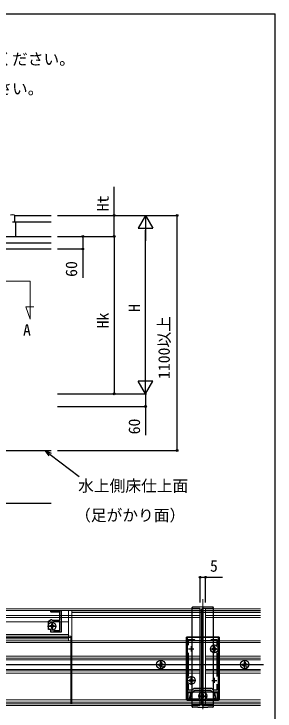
# Model space of a CAD drawing. Units: millimetres, scale not verified. Extents: x -875 to 875, y -1300 to 1294.
# Drawn here: x 626 to 875, y 586 to 1250 of the extents above; entities that cross this region are included whole.
import ezdxf
from ezdxf.enums import TextEntityAlignment as Align

# ---------------------------------------------------------------- set-up
doc = ezdxf.new("R2010")
doc.units = ezdxf.units.MM
doc.header["$LTSCALE"] = 8
for name, color, linetype in [('0-1_USER1', 3, 'Continuous'), ('0-2_YKK_11', 7, 'Continuous'), ('0-5_YKK_13', 4, 'Continuous'), ('0-6_YKK_A1', 4, 'Continuous'), ('0-7_YKK_D', 6, 'Continuous'), ('0-8_YKK_ZWAK', 7, 'Continuous'), ('0-9_YSS_K', 3, 'Continuous')]:
    doc.layers.add(name, color=color, linetype=linetype)
doc.layers.add('0-4_YKK_12', color=2, linetype='Continuous', lineweight=18)
doc.styles.add('ＭＳ ゴシック', font='')
doc.styles.get('ＭＳ ゴシック').set_extended_font_data('MS Gothic')

msp = doc.modelspace()

# ---------------------------------------------------------------- linework, layer by layer
at = {"layer": '0-2_YKK_11'}
for p, q in [((664.727, 666.674), (659.727, 666.674)), ((662.227, 669.174), (662.227, 664.174)), ((792.527, 645.174), (797.527, 645.174)), ((795.027, 647.674), (795.027, 642.674)), ((814.527, 645.174), (819.527, 645.174)), ((817.027, 647.674), (817.027, 642.674)), ((792.227, 641.541), (792.227, 618.808)), ((819.827, 618.808), (819.827, 641.541)), ((795.027, 617.674), (795.027, 612.674)), ((817.027, 617.674), (817.027, 612.674)), ((792.527, 615.174), (797.527, 615.174)), ((814.527, 615.174), (819.527, 615.174)), ((803.527, 600.174), (808.527, 600.174)), ((806.027, 602.674), (806.027, 597.674))]:
    msp.add_line(p, q, dxfattribs=at)
for points in [[(671.027, 681.374), (671.027, 661.174), (661.027, 661.174), (661.027, 663.474), (659.027, 663.474), (659.027, 671.674), (661.527, 673.174), (661.827, 673.174), (662.027, 672.974), (662.527, 672.474), (669.527, 672.474), (669.527, 680.174), (661.527, 680.174), (661.027, 680.474), (661.027, 681.374)], [(791.027, 656.174), (791.027, 596.174), (794.027, 596.174), (794.027, 597.374), (792.227, 597.374), (792.227, 603.674), (796.527, 603.674), (798.527, 605.674), (813.527, 605.674), (815.527, 603.674), (819.827, 603.674), (819.827, 597.374), (818.027, 597.374), (818.027, 596.174), (821.027, 596.174), (821.027, 656.174)]]:
    msp.add_lwpolyline(points, close=True, dxfattribs=at)
for points in [[(663.727, 662.674), (669.527, 662.674), (669.527, 670.974), (663.727, 670.974)], [(819.827, 648.808), (819.827, 653.674), (814.027, 653.674), (813.027, 652.674), (799.027, 652.674), (798.027, 653.674), (792.227, 653.674), (792.227, 648.808)], [(792.227, 611.541), (792.227, 606.174), (796.199, 606.174), (797.699, 607.674), (814.355, 607.674), (815.855, 606.174), (819.827, 606.174), (819.827, 611.541)], [(802.17, 597.174), (794.827, 597.174), (794.827, 597.874), (794.527, 598.174), (794.327, 598.374), (794.327, 598.869), (795.481, 603.174), (794.652, 603.174), (793.527, 598.974), (793.527, 597.574), (793.727, 597.374), (794.027, 597.074), (794.027, 596.174), (818.027, 596.174), (818.027, 597.074), (818.327, 597.374), (818.527, 597.574), (818.527, 598.974), (817.402, 603.174), (816.573, 603.174), (817.727, 598.869), (817.727, 598.374), (817.527, 598.174), (817.227, 597.874), (817.227, 597.174), (809.884, 597.174)]]:
    msp.add_lwpolyline(points, dxfattribs=at)
at = {"layer": '0-4_YKK_12'}
for p, q in [((806.027, 692.674), (806.027, 587.674)), ((-311.473, 683.374), (803.527, 683.374)), ((-311.473, 681.874), (803.527, 681.874)), ((678.027, 681.674), (248.027, 681.674)), ((678.027, 681.674), (678.027, 652.874)), ((681.027, 681.374), (681.027, 592.874)), ((861.027, 681.374), (681.027, 681.374)), ((861.027, 679.874), (681.027, 679.874)), ((803.527, 591.374), (803.527, 683.374)), ((808.527, 591.374), (808.527, 683.374)), ((808.527, 683.374), (861.027, 683.374)), ((808.527, 681.874), (861.027, 681.874)), ((803.527, 676.874), (-311.473, 676.874)), ((803.527, 675.087), (-311.473, 675.087)), ((678.027, 670.974), (248.027, 670.974)), ((861.027, 676.874), (808.527, 676.874)), ((861.027, 675.087), (808.527, 675.087)), ((678.027, 658.874), (248.027, 658.874)), ((-187.973, 657.374), (680.027, 657.374)), ((-187.973, 655.874), (680.027, 655.874)), ((680.027, 652.874), (-187.973, 652.874)), ((680.027, 651.374), (-187.973, 651.374)), ((678.027, 657.374), (248.027, 657.374)), ((678.027, 654.874), (248.027, 654.874)), ((678.027, 652.874), (248.027, 652.874)), ((680.027, 657.374), (680.027, 592.874)), ((681.027, 652.874), (861.027, 652.874)), ((681.027, 651.374), (861.027, 651.374)), ((803.527, 638.174), (-311.473, 638.174)), ((861.027, 638.174), (808.527, 638.174)), ((-311.473, 636.174), (803.527, 636.174)), ((-311.473, 634.674), (803.527, 634.674)), ((808.527, 636.174), (861.027, 636.174)), ((808.527, 634.674), (861.027, 634.674)), ((-311.473, 625.674), (803.527, 625.674)), ((808.527, 625.674), (861.027, 625.674)), ((-311.473, 624.174), (803.527, 624.174)), ((803.527, 622.174), (-311.473, 622.174)), ((808.527, 624.174), (861.027, 624.174)), ((861.027, 622.174), (808.527, 622.174)), ((803.527, 596.474), (-311.473, 596.474)), ((-311.473, 592.674), (803.527, 592.674)), ((-311.473, 591.374), (803.527, 591.374)), ((-187.973, 594.374), (680.027, 594.374)), ((-187.973, 592.874), (680.027, 592.874)), ((861.027, 594.374), (681.027, 594.374)), ((861.027, 592.874), (681.027, 592.874)), ((861.027, 596.474), (808.527, 596.474)), ((808.527, 592.674), (861.027, 592.674)), ((808.527, 591.374), (861.027, 591.374))]:
    msp.add_line(p, q, dxfattribs=at)
msp.add_lwpolyline([(198.491, 995.286), (641.491, 995.286), (641.491, 959.286), (637.232, 970.986), (645.032, 970.986)], dxfattribs=at)
at = {"layer": '0-5_YKK_13'}
for p, q in [((796.027, 683.52), (796.027, 684.686)), ((796.403, 685.086), (806.027, 685.674)), ((806.027, 685.674), (806.027, 684.388)), ((806.027, 685.674), (815.651, 685.086)), ((806.027, 684.388), (806.027, 677.385)), ((816.027, 684.686), (816.027, 683.52)), ((803.527, 683.674), (796.027, 683.674)), ((796.027, 676.694), (796.027, 683.52)), ((796.027, 681.874), (803.527, 681.874)), ((803.527, 682.985), (803.527, 683.674)), ((803.527, 675.985), (803.527, 682.985)), ((805.027, 681.874), (803.527, 681.874)), ((805.027, 675.985), (805.027, 682.985)), ((805.027, 681.874), (816.027, 681.874)), ((816.027, 683.52), (816.027, 676.694)), ((662.227, 670.824), (662.227, 662.524)), ((796.027, 673.979), (796.027, 676.694)), ((796.027, 593.49), (796.027, 673.979)), ((803.527, 674.1), (803.527, 675.985)), ((803.527, 593.1), (803.527, 674.1)), ((805.027, 674.1), (805.027, 675.985)), ((805.027, 593.1), (805.027, 674.1)), ((816.027, 676.694), (816.027, 673.979)), ((816.027, 673.979), (816.027, 593.49)), ((658.077, 666.674), (666.377, 666.674)), ((660.177, 667.024), (660.177, 666.324)), ((661.377, 667.024), (660.177, 667.024)), ((661.377, 666.324), (660.177, 666.324)), ((662.577, 668.724), (661.877, 668.724)), ((661.877, 668.724), (661.877, 667.524)), ((661.877, 665.824), (661.877, 664.624)), ((662.577, 664.624), (661.877, 664.624)), ((662.577, 668.724), (662.577, 667.524)), ((662.577, 665.824), (662.577, 664.624)), ((664.277, 667.024), (663.077, 667.024)), ((664.277, 666.324), (663.077, 666.324)), ((664.277, 667.024), (664.277, 666.324)), ((812.877, 645.174), (821.177, 645.174)), ((814.977, 645.524), (814.977, 644.824)), ((814.977, 645.524), (816.177, 645.524)), ((814.977, 644.824), (816.177, 644.824)), ((816.677, 647.224), (817.377, 647.224)), ((816.677, 647.224), (816.677, 646.024)), ((816.677, 644.324), (816.677, 643.124)), ((817.027, 641.024), (817.027, 649.324)), ((817.377, 647.224), (817.377, 646.024)), ((817.377, 644.324), (817.377, 643.124)), ((817.877, 645.524), (819.077, 645.524)), ((817.877, 644.824), (819.077, 644.824)), ((819.077, 645.524), (819.077, 644.824)), ((816.677, 643.124), (817.377, 643.124)), ((765.508, 631.311), (765.407, 630.794)), ((765.527, 632.419), (765.508, 631.311)), ((766.027, 625.774), (766.027, 634.574)), ((766.527, 632.419), (766.546, 631.311)), ((766.546, 631.311), (766.647, 630.794)), ((845.508, 631.311), (845.407, 630.794)), ((845.527, 632.419), (845.508, 631.311)), ((846.027, 625.774), (846.027, 634.574)), ((846.527, 632.419), (846.546, 631.311)), ((846.546, 631.311), (846.647, 630.794)), ((761.627, 630.174), (770.427, 630.174)), ((763.782, 630.674), (764.89, 630.694)), ((763.782, 629.674), (764.89, 629.655)), ((764.89, 630.694), (765.407, 630.794)), ((764.89, 629.655), (765.407, 629.555)), ((765.508, 629.037), (765.407, 629.555)), ((765.527, 627.929), (765.508, 629.037)), ((766.527, 627.929), (766.546, 629.037)), ((766.546, 629.037), (766.647, 629.555)), ((767.164, 630.694), (766.647, 630.794)), ((767.164, 629.655), (766.647, 629.555)), ((768.272, 630.674), (767.164, 630.694)), ((768.272, 629.674), (767.164, 629.655)), ((841.627, 630.174), (850.427, 630.174)), ((843.782, 630.674), (844.89, 630.694)), ((843.782, 629.674), (844.89, 629.655)), ((844.89, 630.694), (845.407, 630.794)), ((844.89, 629.655), (845.407, 629.555)), ((845.508, 629.037), (845.407, 629.555)), ((845.527, 627.929), (845.508, 629.037)), ((846.527, 627.929), (846.546, 629.037)), ((846.546, 629.037), (846.647, 629.555)), ((847.164, 630.694), (846.647, 630.794)), ((847.164, 629.655), (846.647, 629.555)), ((848.272, 630.674), (847.164, 630.694)), ((848.272, 629.674), (847.164, 629.655)), ((795.027, 611.024), (795.027, 619.324)), ((790.877, 615.174), (799.177, 615.174)), ((792.977, 615.524), (792.977, 614.824)), ((792.977, 615.524), (794.177, 615.524)), ((792.977, 614.824), (794.177, 614.824)), ((794.677, 617.224), (795.377, 617.224)), ((794.677, 617.224), (794.677, 616.024)), ((794.677, 614.324), (794.677, 613.124)), ((794.677, 613.124), (795.377, 613.124)), ((795.377, 617.224), (795.377, 616.024)), ((795.377, 614.324), (795.377, 613.124)), ((795.877, 615.524), (797.077, 615.524)), ((795.877, 614.824), (797.077, 614.824)), ((797.077, 615.524), (797.077, 614.824)), ((806.027, 596.024), (806.027, 604.324)), ((801.877, 600.174), (810.177, 600.174)), ((803.977, 600.524), (803.977, 599.824)), ((803.977, 600.524), (805.177, 600.524)), ((803.977, 599.824), (805.177, 599.824)), ((805.677, 602.224), (806.377, 602.224)), ((805.677, 602.224), (805.677, 601.024)), ((805.677, 599.324), (805.677, 598.124)), ((805.677, 598.124), (806.377, 598.124)), ((806.377, 602.224), (806.377, 601.024)), ((806.377, 599.324), (806.377, 598.124)), ((806.877, 600.524), (808.077, 600.524)), ((806.877, 599.824), (808.077, 599.824)), ((808.077, 600.524), (808.077, 599.824)), ((796.027, 590.062), (796.027, 593.49)), ((796.027, 592.374), (803.527, 592.374)), ((805.027, 593.1), (805.027, 591.074)), ((805.027, 591.074), (816.027, 591.074)), ((806.027, 592.854), (806.027, 589.074)), ((816.027, 593.49), (816.027, 590.062))]:
    msp.add_line(p, q, dxfattribs=at)
for points in [[(816.027, 683.674), (805.027, 683.674), (805.027, 682.985)], [(806.027, 677.385), (806.027, 673.861), (806.027, 592.854)], [(796.027, 591.074), (803.527, 591.074), (803.527, 593.1)], [(803.527, 592.374), (805.027, 592.374), (816.027, 592.374)], [(815.651, 589.663), (806.027, 589.074), (796.403, 589.663)]]:
    msp.add_lwpolyline(points, dxfattribs=at)
for points in [[(821.527, 656.174), (790.527, 656.174), (790.527, 604.174), (821.527, 604.174)], [(821.527, 596.174), (790.527, 596.174), (790.527, 656.174), (821.527, 656.174)]]:
    msp.add_lwpolyline(points, close=True, dxfattribs=at)
for centre, radius in [((662.227, 666.674), 3.75), ((817.027, 645.174), 3.75), ((766.027, 630.174), 4), ((846.027, 630.174), 4), ((768.148, 628.053), 0.3), ((848.148, 628.053), 0.3), ((795.027, 615.174), 3.75), ((806.027, 600.174), 3.75)]:
    msp.add_circle(centre, radius, dxfattribs=at)
for centre, radius, start, end in [((796.427, 684.686), 0.4, 93.5, 180), ((815.627, 684.686), 0.4, 0, 86.5), ((661.377, 667.524), 0.5, 270, 0), ((661.377, 665.824), 0.5, 0, 90), ((663.077, 667.524), 0.5, 180, 270), ((663.077, 665.824), 0.5, 90, 180), ((816.177, 646.024), 0.5, 270, 0), ((816.177, 644.324), 0.5, 0, 90), ((817.877, 646.024), 0.5, 180, 270), ((817.877, 644.324), 0.5, 90, 180), ((766.027, 630.174), 2.3, 77.44414, 102.55586), ((846.027, 630.174), 2.3, 77.44414, 102.55586), ((766.027, 630.174), 2.3, 167.44414, 192.55586), ((766.027, 630.174), 2.3, 257.44414, 282.55586), ((766.027, 630.174), 2.3, 347.44414, 12.55586), ((846.027, 630.174), 2.3, 167.44414, 192.55586), ((846.027, 630.174), 2.3, 257.44414, 282.55586), ((846.027, 630.174), 2.3, 347.44414, 12.55586), ((794.177, 616.024), 0.5, 270, 0), ((794.177, 614.324), 0.5, 0, 90), ((795.877, 616.024), 0.5, 180, 270), ((795.877, 614.324), 0.5, 90, 180), ((805.177, 601.024), 0.5, 270, 0), ((805.177, 599.324), 0.5, 0, 90), ((806.877, 601.024), 0.5, 180, 270), ((806.877, 599.324), 0.5, 90, 180), ((796.427, 590.062), 0.4, 180, 266.5), ((815.627, 590.062), 0.4, 273.5, 0)]:
    msp.add_arc(centre, radius, start, end, dxfattribs=at)
at = {"layer": '0-6_YKK_A1'}
for p, q in [((626.491, 1058.348), (626.491, 1058.344)), ((626.491, 1058.344), (626.491, 1056.408)), ((626.491, 1058.086), (661.491, 1058.086)), ((626.416, 1051.744), (624.491, 1051.626)), ((626.491, 1052.143), (626.491, 1051.824)), ((626.491, 1052.086), (661.491, 1052.086)), ((627.491, 1052.086), (627.491, 1038.086)), ((600.491, 1038.086), (661.491, 1038.086)), ((601.491, 1032.086), (661.491, 1032.086)), ((600.491, 1026.086), (661.491, 1026.086)), ((95.491, 834.086), (661.491, 834.086)), ((95.491, 784.086), (661.491, 784.086))]:
    msp.add_line(p, q, dxfattribs=at)
for points in [[(626.416, 1058.428), (624.491, 1058.546), (622.566, 1058.428)], [(626.491, 1056.408), (626.491, 1055.635), (626.491, 1052.143)]]:
    msp.add_lwpolyline(points, dxfattribs=at)
for centre, start, end in [((626.411, 1058.348), 0, 86.5), ((626.411, 1051.824), 273.5, 0)]:
    msp.add_arc(centre, 0.08, start, end, dxfattribs=at)
at = {"layer": '0-7_YKK_D'}
for p, q in [((667.491, 1058.086), (722.491, 1058.086)), ((667.491, 1058.086), (752.491, 1058.086)), ((667.491, 1058.086), (782.491, 1058.086)), ((751.491, 1058.086), (744.491, 1045.962)), ((751.491, 1058.086), (758.491, 1045.962)), ((751.491, 1058.086), (751.491, 1033.837)), ((781.491, 834.086), (781.491, 1058.086)), ((744.491, 1045.962), (758.491, 1045.962)), ((751.491, 902.086), (751.491, 1044.086)), ((667.491, 1038.086), (722.491, 1038.086)), ((667.491, 1038.086), (722.491, 1038.086)), ((667.491, 1038.086), (692.491, 1038.086)), ((721.491, 1038.086), (721.491, 888.086)), ((667.491, 1026.086), (692.491, 1026.086)), ((751.491, 888.086), (751.491, 912.335)), ((751.491, 888.086), (744.491, 900.21)), ((758.491, 900.21), (744.491, 900.21)), ((751.491, 888.086), (758.491, 900.21)), ((667.491, 888.086), (752.491, 888.086)), ((667.491, 888.086), (722.491, 888.086)), ((667.491, 888.086), (752.491, 888.086)), ((667.491, 876.086), (752.491, 876.086)), ((667.491, 834.086), (782.491, 834.086)), ((803.527, 689.374), (803.527, 714.374)), ((808.527, 689.374), (808.527, 714.374))]:
    msp.add_line(p, q, dxfattribs=at)
for points in [[(721.491, 1038.086), (721.491, 1058.086), (721.491, 1085.444)], [(691.491, 1038.086), (691.491, 1026.086), (691.491, 998.728)], [(751.491, 888.086), (751.491, 876.086), (751.491, 848.728)], [(659.512, 829.163), (655.724, 834.086), (661.466, 831.716)], [(655.724, 834.086), (660.489, 830.44), (688.171, 809.257)], [(803.527, 713.374), (808.527, 713.374), (824.72, 713.374)]]:
    msp.add_lwpolyline(points, dxfattribs=at)
for centre in [(721.491, 1058.086), (781.491, 1058.086), (691.491, 1038.086), (721.491, 1038.086), (721.491, 1038.086), (691.491, 1026.086), (721.491, 888.086), (751.491, 876.086), (781.491, 834.086), (803.527, 713.374), (808.527, 713.374)]:
    msp.add_circle(centre, 0.875, dxfattribs=at)
at = {"layer": '0-8_YKK_ZWAK'}
msp.add_line((-875, 1250), (875, 1250), dxfattribs=at)
msp.add_lwpolyline([(-875, -1300), (875, -1300), (875, 1250)], dxfattribs=at)
at = {"layer": '0-9_YSS_K'}
msp.add_line((-368.973, 630.174), (864.027, 630.174), dxfattribs=at)

# ---------------------------------------------------------------- texts
at = {"layer": '0-1_USER1', "style": 'ＭＳ ゴシック'}
for s, p in [('※設定笠木幅・適応躯体厚は、各シリーズの技術資料をご参照ください。', (188.955, 1198.199)), ('※笠木見付70㎜仕様は、ベースレールの納まり図をご参照ください。', (188.955, 1170.045)), ('A', (634.587, 940.133))]:
    msp.add_text(s, height=11, dxfattribs=at).set_placement(p, align=Align.BOTTOM_LEFT)
at = {"layer": '0-7_YKK_D', "style": 'ＭＳ ゴシック'}
for s, p in [('Ht', (719.491, 1062.052)), ('60', (689.491, 999.535)), ('H', (749.491, 966.097)), ('Hk', (719.491, 950.43)), ('1100以上', (777.871, 902.237)), ('60', (749.491, 849.535))]:
    msp.add_text(s, height=11, rotation=90, dxfattribs=at).set_placement(p, align=Align.BOTTOM_LEFT)
for s, p in [('水上側床仕上面', (687.148, 791.7)), ('（足がかり面）', (684.25, 763.632)), ('5', (812.919, 715.374))]:
    msp.add_text(s, height=11, dxfattribs=at).set_placement(p, align=Align.BOTTOM_LEFT)

doc.saveas('drawing.dxf')
